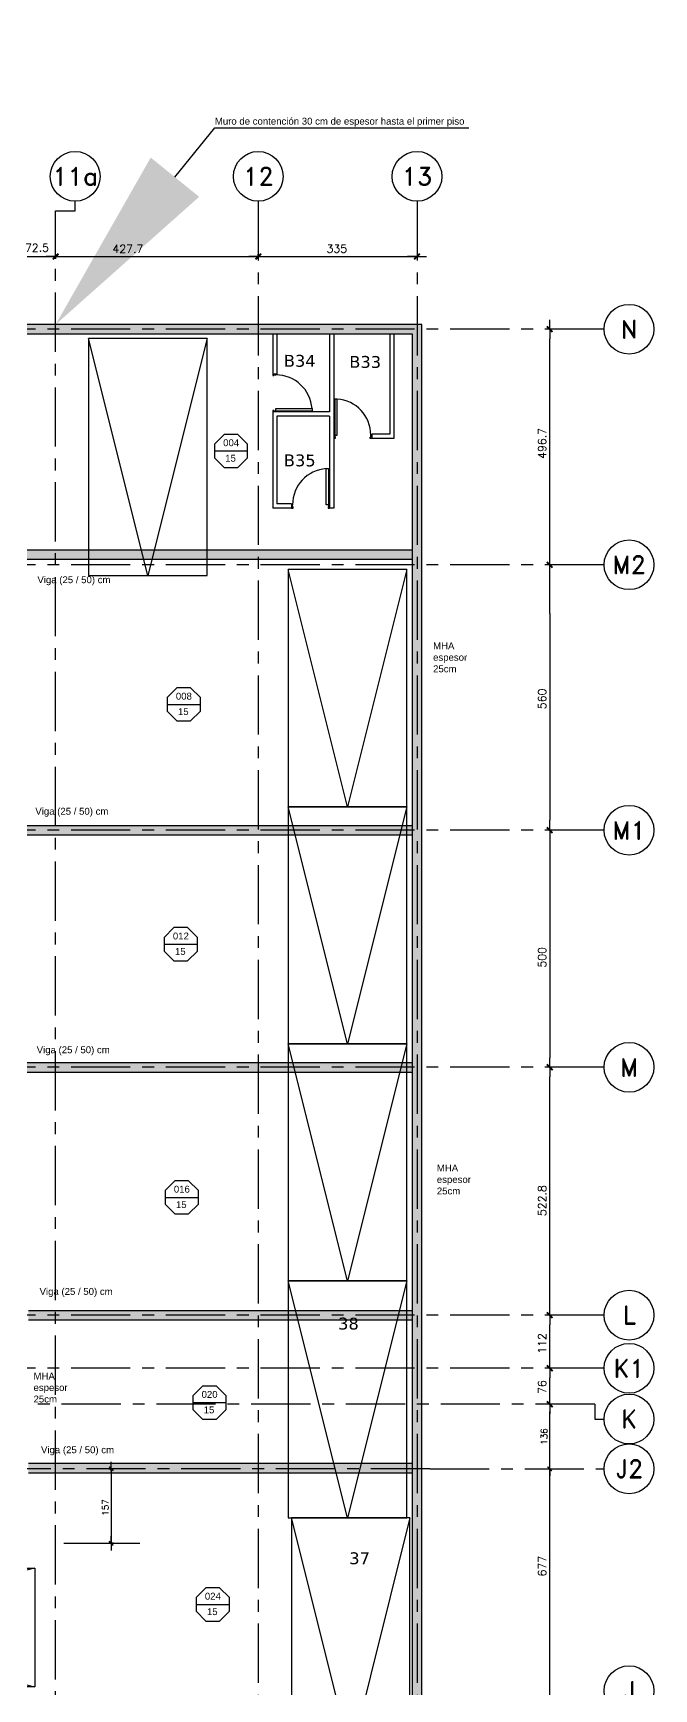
# Model space of a CAD drawing. Header units: millimetres. Extents: x 0 to 223, y -18 to 76.
# Drawn here: x 23.61 to 36.71, y 29.67 to 64.59 of the extents above; entities that cross this region are included whole.
import ezdxf
from ezdxf import colors
from ezdxf.entities.mleader import LeaderData, LeaderLine
from ezdxf.enums import TextEntityAlignment as Align
from ezdxf.math import Vec2, Vec3

# ---------------------------------------------------------------- set-up
doc = ezdxf.new("R2010")
doc.units = ezdxf.units.MM
doc.linetypes.add('CENTER', pattern=[2, 1.25, -0.25, 0.25, -0.25])
for name, color, linetype in [('01', 1, 'Continuous'), ('06', 6, 'Continuous'), ('Capa1', 8, 'Continuous'), ('COTAS', 1, 'Continuous'), ('Cotas2', 1, 'Continuous'), ('EJES', 1, 'CENTER'), ('GRIS', 9, 'Continuous'), ('LOSAS', 7, 'Continuous'), ('Muebles', 2, 'Continuous'), ('MUROS_EST', 5, 'Continuous'), ('Textos', 2, 'Continuous'), ('VIGAS_1', 2, 'Continuous')]:
    doc.layers.add(name, color=color, linetype=linetype)
doc.styles.add('ROMAND', font='romand', dxfattribs={"height": 31.5})
doc.styles.add('ROMANS', font='romans.shx', dxfattribs={"height": 16.875})
doc.styles.get("Standard").update_dxf_attribs({"font": 'arial.ttf'})

# ---------------------------------------------------------------- blocks, each defined once
blk = doc.blocks.new('EJE-1')
at = {"color": 3, "linetype": 'Continuous'}
blk.add_circle((0, 0), 35, dxfattribs=at)
at = {"color": 5, "linetype": 'Continuous', "style": 'ROMAND'}
blk.add_attdef('0', text='', height=25, dxfattribs=at).set_placement((0.2, 0), align=Align.MIDDLE)
blk = doc.blocks.new('DIMTICK')
at = {"color": 1}
for p, q in [((-1, 0), (1, 0)), ((0, 1), (0, -1))]:
    blk.add_line(p, q, dxfattribs=at)
at = {"color": 3, "const_width": 0.141}
blk.add_lwpolyline([(0.71, 0.71), (-0.71, -0.71)], dxfattribs=at)
blk = doc.blocks.new('TICK1')
at = {"color": 2}
for points in [[(0, 0), (-1, 0)], [(0, 0), (1, 0)]]:
    blk.add_lwpolyline(points, dxfattribs=at)
at = {"color": 2, "const_width": 0.2}
blk.add_lwpolyline([(-0.3, -0.3), (0.3, 0.3)], dxfattribs=at)

msp = doc.modelspace()

# ---------------------------------------------------------------- hatches: boundary and pattern name
at = {"layer": 'COTAS', "transparency": 33554687}
h = msp.add_hatch(color=5, dxfattribs=at)
h.dxf.hatch_style = 1
h.paths.add_polyline_path([(5.6149, 37.5473), (5.5149, 37.5473), (5.5149, 36.7327), (5.6149, 36.7327)])
h.paths.add_polyline_path([(11.0049, 42.8757), (10.8546, 42.8757), (10.8546, 42.7757), (11.0049, 42.7757)])
h.paths.add_polyline_path([(11.3546, 42.8757), (11.0049, 42.8757), (11.0049, 42.7757), (11.3546, 42.7757)])
h.paths.add_polyline_path([(11.3546, 42.7757), (11.0049, 42.7757), (11.0049, 42.6757), (11.3546, 42.6757)])
h.paths.add_polyline_path([(11.0049, 42.7757), (10.8546, 42.7757), (10.8546, 42.6757), (11.0049, 42.6757)])
h.paths.add_polyline_path([(31.7149, 58.3427), (28.3649, 58.3427), (28.3649, 58.2427), (31.6149, 58.2427), (31.6149, 53.3757), (31.7149, 53.3757)])
h.paths.add_polyline_path([(31.7149, 58.4427), (28.3649, 58.4427), (28.3649, 58.3427), (31.7149, 58.3427)])
h.paths.add_polyline_path([(31.8149, 58.4427), (31.7149, 58.4427), (31.7149, 58.3427), (31.8149, 58.3427)])
h = msp.add_hatch(color=5, dxfattribs=at)
h.dxf.hatch_style = 1
h.paths.add_polyline_path([(28.3649, 58.3427), (24.0878, 58.3427), (24.0878, 58.2427), (28.3649, 58.2427)])
h.paths.add_polyline_path([(28.3649, 58.4427), (24.0878, 58.4427), (24.0878, 58.3427), (28.3649, 58.3427)])
h.paths.add_polyline_path([(24.0878, 58.4427), (23.363, 58.4427), (23.363, 58.3427), (24.0878, 58.3427)])
h.paths.add_polyline_path([(24.0878, 58.3427), (23.363, 58.3427), (23.363, 58.2427), (24.0878, 58.2427)])
h.paths.add_polyline_path([(23.363, 47.7757), (22.9781, 47.7757), (22.9781, 47.6757), (23.363, 47.6757)])
h.paths.add_polyline_path([(23.363, 47.8757), (22.9781, 47.8757), (22.9781, 47.7757), (23.363, 47.7757)])
h.paths.add_polyline_path([(23.4781, 47.8757), (23.363, 47.8757), (23.363, 47.7757), (23.4781, 47.7757)])
h.paths.add_polyline_path([(23.4781, 47.7757), (23.363, 47.7757), (23.363, 47.6757), (23.4781, 47.6757)])
h.paths.add_polyline_path([(17.2148, 47.8757), (16.955, 47.8757), (16.955, 47.7757), (17.2148, 47.7757)])
h.paths.add_polyline_path([(17.2148, 47.7757), (16.955, 47.7757), (16.955, 47.6757), (17.2148, 47.6757)])
h.paths.add_polyline_path([(16.955, 47.7757), (16.7148, 47.7757), (16.7148, 47.6757), (16.955, 47.6757)])
h.paths.add_polyline_path([(16.955, 47.8757), (16.7148, 47.8757), (16.7148, 47.7757), (16.955, 47.7757)])
h.paths.add_polyline_path([(11.0049, 47.8757), (10.8546, 47.8757), (10.8546, 47.7757), (11.0049, 47.7757)])
h.paths.add_polyline_path([(11.0049, 47.7757), (10.8546, 47.7757), (10.8546, 47.6757), (11.0049, 47.6757)])
h.paths.add_polyline_path([(11.3546, 47.7757), (11.0049, 47.7757), (11.0049, 47.6757), (11.3546, 47.6757)])
h.paths.add_polyline_path([(11.3546, 47.8757), (11.0049, 47.8757), (11.0049, 47.7757), (11.3546, 47.7757)])
h.paths.add_polyline_path([(23.4781, 42.8757), (23.363, 42.8757), (23.363, 42.7757), (23.4781, 42.7757)])
h.paths.add_polyline_path([(23.363, 42.8757), (22.9781, 42.8757), (22.9781, 42.7757), (23.363, 42.7757)])
h.paths.add_polyline_path([(23.363, 42.7757), (22.9781, 42.7757), (22.9781, 42.6757), (23.363, 42.6757)])
h.paths.add_polyline_path([(23.4781, 42.7757), (23.363, 42.7757), (23.363, 42.6757), (23.4781, 42.6757)])
h = msp.add_hatch(color=5, dxfattribs=at)
h.dxf.hatch_style = 1
h.paths.add_polyline_path([(31.8149, 28.5773), (31.7149, 28.5773), (31.7149, 28.1227), (31.8149, 28.1227)])
h.paths.add_polyline_path([(31.8149, 28.1227), (31.7149, 28.1227), (31.7149, 28.0227), (31.8149, 28.0227)])
h.paths.add_polyline_path([(31.8149, 58.3427), (31.7149, 58.3427), (31.7149, 53.3757), (31.8149, 53.3757)])
h.paths.add_polyline_path([(11.0049, 53.6927), (10.9062, 53.6927), (10.9062, 53.3757), (11.0049, 53.3757)])
h.paths.add_polyline_path([(11.1062, 53.6927), (11.0049, 53.6927), (11.0049, 53.3757), (11.1062, 53.3757)])
h.paths.add_polyline_path([(11.0049, 53.3757), (10.9062, 53.3757), (10.9062, 53.1927), (11.0049, 53.1927)])
h.paths.add_polyline_path([(11.1062, 53.3757), (11.0049, 53.3757), (11.0049, 53.1927), (11.1062, 53.1927)])
h.paths.add_polyline_path([(17.055, 53.6927), (16.955, 53.6927), (16.955, 53.3757), (17.055, 53.3757)])
h.paths.add_polyline_path([(16.955, 53.6927), (16.855, 53.6927), (16.855, 53.3757), (16.955, 53.3757)])
h.paths.add_polyline_path([(16.955, 53.3757), (16.855, 53.3757), (16.855, 53.1927), (16.955, 53.1927)])
h.paths.add_polyline_path([(17.055, 53.3757), (16.955, 53.3757), (16.955, 53.1927), (17.055, 53.1927)])
h.paths.add_polyline_path([(23.363, 53.3757), (23.2608, 53.3757), (23.2608, 53.1927), (23.363, 53.1927)])
h.paths.add_polyline_path([(23.4608, 53.3757), (23.363, 53.3757), (23.363, 53.1927), (23.4608, 53.1927)])
h.paths.add_polyline_path([(23.4608, 53.6927), (23.363, 53.6927), (23.363, 53.3757), (23.4608, 53.3757)])
h.paths.add_polyline_path([(23.363, 53.6927), (23.2608, 53.6927), (23.2608, 53.3757), (23.363, 53.3757)])
h = msp.add_hatch(color=5, dxfattribs=at)
h.dxf.hatch_style = 1
h.paths.add_polyline_path([(31.7149, 42.7757), (31.6149, 42.7757), (31.6149, 42.3027), (31.6149, 37.5473), (31.7149, 37.5473)])
h.paths.add_polyline_path([(31.8149, 42.5527), (31.8149, 42.7757), (31.7149, 42.7757), (31.7149, 37.5473), (31.8149, 37.5473)])
at = {"layer": 'MUROS_EST', "transparency": 33554687}
h = msp.add_hatch(color=5, dxfattribs=at)
h.dxf.hatch_style = 1
h.paths.add_polyline_path([(28.4649, 28.0227), (31.8149, 28.0227), (31.8149, 58.4427), (5.4149, 58.4427), (5.4149, 10.7902), (5.6149, 10.7902), (5.6149, 58.2427), (31.6149, 58.2427), (31.6149, 28.2227), (28.2649, 28.2227), (28.2649, 18.7773), (23.163, 18.7773), (23.163, 19.2739), (22.963, 19.2739), (22.963, 18.7773), (17.7049, 18.7773), (17.7049, 17.8273), (17.9049, 17.8273), (17.9049, 18.5273), (23.263, 18.5273), (23.263, 12.2432), (19.3399, 11.8453), (19.3399, 11.6453), (23.463, 12.0635), (23.463, 18.5273), (28.4649, 18.5273)], flags=17)
h.paths.add_polyline_path([(23.163, 22.8473), (22.963, 22.8473), (22.963, 21.5273), (20.0399, 21.5273), (20.0399, 25.0273), (23.163, 25.0273), (23.1603, 25.2273), (17.7049, 25.2273), (17.7049, 25.0273), (19.8399, 25.0273), (19.8399, 21.5273), (17.7049, 21.5273), (17.7049, 21.3273), (22.963, 21.3273), (22.963, 19.2739), (23.163, 19.2739)], flags=16)
h.paths.add_polyline_path([(16.3049, 19.7073), (16.1049, 19.7073), (16.1049, 18.2773), (10.9049, 18.2773), (10.9049, 10.7898), (23.463, 12.0635), (23.463, 18.5273), (28.4649, 18.5273), (28.4649, 28.0227), (31.8149, 28.0227), (31.8149, 58.4427), (5.4149, 58.4427), (5.4149, 10.7902), (5.6149, 10.7902), (5.6149, 58.2427), (31.6149, 58.2427), (31.6149, 28.2227), (28.2649, 28.2227), (28.2649, 18.7773), (23.163, 18.7773), (23.163, 19.2739), (22.963, 19.2739), (22.963, 18.7773), (17.7049, 18.7773), (17.7049, 17.8273), (17.9049, 17.8273), (17.9049, 18.5273), (23.263, 18.5273), (23.263, 12.2432), (17.055, 11.6135), (17.055, 15.9873), (16.7102, 16.7181), (16.5293, 16.6328), (16.855, 15.9425), (16.855, 11.5932), (11.1049, 11.01), (11.1049, 18.0773), (16.1049, 18.0773), (16.1049, 17.5773), (16.3049, 17.5773)])
h = msp.add_hatch(color=5, dxfattribs=at)
h.dxf.hatch_style = 1
h.paths.add_polyline_path([(28.4649, 28.0227), (31.8149, 28.0227), (31.8149, 58.4427), (5.4149, 58.4427), (5.4149, 10.7902), (5.6149, 10.7902), (5.6149, 58.2427), (31.6149, 58.2427), (31.6149, 28.2227), (28.2649, 28.2227), (28.2649, 18.7773), (23.163, 18.7773), (23.163, 19.2739), (22.963, 19.2739), (22.963, 18.7773), (17.7049, 18.7773), (17.7049, 17.8273), (17.9049, 17.8273), (17.9049, 18.5273), (23.263, 18.5273), (23.263, 12.2432), (17.055, 11.6135), (17.055, 15.9873), (16.7102, 16.7181), (16.5293, 16.6328), (16.855, 15.9425), (16.855, 11.5932), (11.1049, 11.01), (11.1049, 18.0773), (16.1049, 18.0773), (16.1049, 17.5773), (16.3049, 17.5773), (16.3049, 19.7073), (16.1049, 19.7073), (16.1049, 18.2773), (10.9049, 18.2773), (10.9049, 10.7898), (23.463, 12.0635), (23.463, 18.5273), (28.4649, 18.5273)])
h = msp.add_hatch(color=2, dxfattribs=at)
h.dxf.hatch_style = 1
h.paths.add_polyline_path([(11.1049, 28.4523), (10.9049, 28.4523), (10.9049, 23.4773), (11.1049, 23.4773)])
h.paths.add_polyline_path([(10.9049, 23.4773), (5.6149, 23.4773), (5.6149, 23.2773), (10.9049, 23.2773)])
h.paths.add_polyline_path([(11.1049, 23.2773), (10.9049, 23.2773), (10.9049, 18.2773), (11.1049, 18.2773)])
h.paths.add_polyline_path([(10.9049, 18.2773), (5.6149, 18.2773), (5.6149, 18.0773), (10.9049, 18.0773)])
h.paths.add_polyline_path([(28.2649, 25.2273), (23.1603, 25.2273), (23.163, 25.0273), (28.2649, 25.0273)])
h.paths.add_polyline_path([(16.83, 33.9473), (11.1049, 33.9473), (11.1049, 33.7473), (16.83, 33.7473)])
h.paths.add_polyline_path([(10.8549, 33.9473), (5.6149, 33.9473), (5.6149, 33.7473), (10.8549, 33.7473)])
h.paths.add_polyline_path([(10.8549, 37.6512), (5.6149, 37.6512), (5.6149, 37.4512), (10.8549, 37.4512)])
h.paths.add_polyline_path([(23.263, 37.6473), (17.08, 37.6473), (17.08, 37.4473), (23.263, 37.4473)])
h.paths.add_polyline_path([(31.6149, 34.4248), (23.513, 34.4248), (23.513, 34.2248), (31.6149, 34.2248)])
h.paths.add_polyline_path([(30.0152, 37.6473), (23.513, 37.6473), (23.513, 37.4473), (30.0152, 37.4473)])
h.paths.add_polyline_path([(31.6149, 42.8757), (23.4781, 42.8757), (23.4781, 42.6757), (31.6149, 42.6757)])
h.paths.add_polyline_path([(23.4781, 47.6757), (23.2781, 47.6757), (23.2781, 42.8757), (23.4781, 42.8757)])
h.paths.add_polyline_path([(22.9781, 42.8757), (17.2148, 42.8757), (17.2148, 42.6757), (22.9781, 42.6757)])
h.paths.add_polyline_path([(17.0404, 47.6757), (16.8404, 47.6757), (16.8404, 42.8757), (17.0404, 42.8757)])
h.paths.add_polyline_path([(16.7148, 42.8757), (11.3546, 42.8757), (11.3546, 42.6757), (16.7148, 42.6757)])
h.paths.add_polyline_path([(11.1062, 47.6757), (10.9062, 47.6757), (10.9062, 42.8757), (11.1062, 42.8757)])
h.paths.add_polyline_path([(10.8546, 42.8757), (5.6149, 42.8757), (5.6149, 42.6757), (10.8546, 42.6757)])
h.paths.add_polyline_path([(11.1062, 42.6757), (10.9062, 42.6757), (10.9062, 37.6473), (11.1062, 37.6473)])
h.paths.add_polyline_path([(11.1062, 53.1927), (10.9062, 53.1927), (10.9062, 47.8757), (11.1062, 47.8757)])
h.paths.add_polyline_path([(16.7148, 47.8757), (11.3546, 47.8757), (11.3546, 47.6757), (16.7148, 47.6757)])
h.paths.add_polyline_path([(10.8546, 47.8757), (5.6149, 47.8757), (5.6149, 47.6757), (10.8546, 47.6757)])
h.paths.add_polyline_path([(17.055, 53.1924), (17.055, 53.1927), (16.855, 53.1927), (16.841, 47.8757), (17.041, 47.8757)])
h.paths.add_polyline_path([(22.9781, 47.8757), (17.2148, 47.8757), (17.2148, 47.6757), (22.9781, 47.6757)])
h.paths.add_polyline_path([(23.4608, 53.1927), (23.2608, 53.1927), (23.2608, 47.8757), (23.4608, 47.8757)])
h.paths.add_polyline_path([(31.6149, 47.8757), (23.4781, 47.8757), (23.4781, 47.6757), (31.6149, 47.6757)])
h.paths.add_polyline_path([(31.6149, 53.6927), (23.4608, 53.6927), (23.4608, 53.4927), (31.6149, 53.4927)])
h.paths.add_polyline_path([(23.4608, 58.2427), (23.2608, 58.2427), (23.2608, 53.6927), (23.4608, 53.6927)])
h.paths.add_polyline_path([(23.2608, 53.6927), (17.055, 53.6927), (17.055, 53.4927), (23.2608, 53.4927)])
h.paths.add_polyline_path([(17.055, 58.2427), (16.855, 58.2427), (16.855, 53.6927), (17.055, 53.6927)])
h.paths.add_polyline_path([(11.1062, 58.2427), (10.9062, 58.2427), (10.9062, 53.6927), (11.1062, 53.6927)])
h.paths.add_polyline_path([(10.9062, 53.6927), (5.6149, 53.6927), (5.6149, 53.4927), (10.9062, 53.4927)])
h.paths.add_polyline_path([(16.855, 53.6927), (11.1062, 53.6927), (11.1062, 53.4927), (16.855, 53.4927)])
h.paths.add_polyline_path([(23.9258, 38.0626), (27.8932, 38.0626), (27.8932, 38.3613), (23.9258, 38.3613)], flags=9)
h = msp.add_hatch(color=2, dxfattribs=at)
h.dxf.hatch_style = 1
h.paths.add_polyline_path([(31.6149, 37.6473), (30.0152, 37.6473), (30.0152, 37.4473), (31.6149, 37.4473)])
h.paths.add_polyline_path([(23.4781, 42.6757), (23.2781, 42.6757), (23.2781, 37.6473), (23.4781, 37.6473)])
h.paths.add_polyline_path([(17.0404, 42.6757), (16.8404, 42.6757), (16.8404, 37.6473), (17.0404, 37.6473)])
h.paths.add_polyline_path([(28.2649, 28.2196), (23.1603, 28.2196), (23.1603, 28.0196), (28.2649, 28.0196)])
h.paths.add_polyline_path([(23.1603, 28.7723), (22.9603, 28.7723), (22.9603, 25.2273), (23.1603, 25.2273)])
at = {"layer": 'VIGAS_1', "transparency": 33554687}
h = msp.add_hatch(dxfattribs=at)
h.set_pattern_fill('ANGLE', color=256)
h.set_pattern_definition([(0, (0, 0), (0, 6.985), [5.08, -1.905]), (90, (0, 0), (-6.985, 4e-16), [5.08, -1.905])])
h.paths.add_polyline_path([(23.363, 25.1273), (23.163, 25.1273), (23.163, 25.0273), (23.363, 25.0273)])
h.paths.add_polyline_path([(23.363, 25.2273), (23.163, 25.2273), (23.163, 25.1273), (23.363, 25.1273)])
h.paths.add_polyline_path([(24.0878, 25.2273), (23.363, 25.2273), (23.363, 25.1273), (24.0878, 25.1273)])
h.paths.add_polyline_path([(24.0878, 25.1273), (23.363, 25.1273), (23.363, 25.0273), (24.0878, 25.0273)])
h.paths.add_polyline_path([(24.0878, 34.4248), (23.513, 34.4248), (23.513, 34.3071), (24.0878, 34.3071)])
h.paths.add_polyline_path([(24.0878, 34.3071), (23.513, 34.3071), (23.513, 34.2248), (24.0878, 34.2248)])
h.paths.add_polyline_path([(25.2599, 34.3071), (25.212, 34.3071), (24.0878, 34.3071), (24.0878, 34.2248), (25.2599, 34.2248)])
h.paths.add_polyline_path([(28.3649, 34.4248), (24.0878, 34.4248), (24.0878, 34.3071), (25.212, 34.3071), (25.2599, 34.3071), (28.3649, 34.3071)])
h.paths.add_polyline_path([(28.3649, 34.3071), (25.262, 34.3071), (25.2973, 34.2718), (25.3049, 34.2621), (25.262, 34.3051), (25.262, 34.2571), (25.262, 34.2248), (28.3649, 34.2248)])
h.paths.add_polyline_path([(28.999, 34.4248), (28.3649, 34.4248), (28.3649, 34.3071), (28.999, 34.3071)])
h.paths.add_polyline_path([(28.999, 34.3071), (28.3649, 34.3071), (28.3649, 34.2248), (28.999, 34.2248)])
h.paths.add_polyline_path([(29.9904, 34.3071), (28.999, 34.3071), (28.999, 34.2248), (30.011, 34.2248)])
h.paths.add_polyline_path([(29.961, 34.4248), (28.999, 34.4248), (28.999, 34.3071), (29.9904, 34.3071)])
h.paths.add_polyline_path([(30.537, 34.4248), (29.961, 34.4248), (29.9904, 34.3071), (30.5076, 34.3071)])
h.paths.add_polyline_path([(30.5076, 34.3071), (29.9904, 34.3071), (30.011, 34.2248), (30.487, 34.2248)])
h.paths.add_polyline_path([(31.499, 34.3071), (30.5076, 34.3071), (30.487, 34.2248), (31.499, 34.2248)])
h.paths.add_polyline_path([(31.499, 34.4248), (30.537, 34.4248), (30.5076, 34.3071), (31.499, 34.3071)])
h.paths.add_polyline_path([(31.6149, 34.4248), (31.499, 34.4248), (31.499, 34.3071), (31.6149, 34.3071)])
h.paths.add_polyline_path([(31.6149, 34.3071), (31.499, 34.3071), (31.499, 34.2248), (31.6149, 34.2248)])
h.paths.add_polyline_path([(24.0878, 37.5473), (23.513, 37.5473), (23.513, 37.4473), (24.0878, 37.4473)])
h.paths.add_polyline_path([(24.0878, 37.6473), (23.513, 37.6473), (23.513, 37.5473), (24.0878, 37.5473)])
h.paths.add_polyline_path([(28.999, 37.6473), (28.3649, 37.6473), (28.3649, 37.5473), (28.999, 37.5473)])
h.paths.add_polyline_path([(28.999, 37.5473), (28.3649, 37.5473), (28.3649, 37.4473), (28.999, 37.4473)])
h.paths.add_polyline_path([(29.1804, 37.5473), (28.999, 37.5473), (28.999, 37.4473), (29.2054, 37.4473)])
h.paths.add_polyline_path([(29.1554, 37.6473), (28.999, 37.6473), (28.999, 37.5473), (29.1804, 37.5473)])
h.paths.add_polyline_path([(30.0152, 37.6473), (29.1554, 37.6473), (29.1804, 37.5473), (30.0152, 37.5473)])
h.paths.add_polyline_path([(30.0152, 37.5473), (29.1804, 37.5473), (29.2054, 37.4473), (30.0152, 37.4473)])
h.paths.add_polyline_path([(31.3426, 37.6473), (30.0152, 37.6473), (30.0152, 37.5473), (31.3176, 37.5473)])
h.paths.add_polyline_path([(31.3176, 37.5473), (30.0152, 37.5473), (30.0152, 37.4473), (31.2926, 37.4473)])
h.paths.add_polyline_path([(31.499, 37.5473), (31.3176, 37.5473), (31.2926, 37.4473), (31.499, 37.4473)])
h.paths.add_polyline_path([(31.499, 37.6473), (31.3426, 37.6473), (31.3176, 37.5473), (31.499, 37.5473)])
h.paths.add_polyline_path([(31.6149, 37.6473), (31.499, 37.6473), (31.499, 37.5473), (31.6149, 37.5473)])
h.paths.add_polyline_path([(31.6149, 37.5473), (31.499, 37.5473), (31.499, 37.4473), (31.6149, 37.4473)])
h.paths.add_polyline_path([(29.9584, 37.1059), (30.5206, 37.1034), (30.523, 37.6463), (29.9608, 37.6488)], flags=9)

# ---------------------------------------------------------------- linework, layer by layer
at = {"color": 2}
for points in [[(24.088, 59.8789), (23.888, 59.8789)], [(24.088, 59.8789), (24.288, 59.8789)], [(28.3649, 59.8789), (28.1649, 59.8789)], [(28.3649, 59.8789), (28.5649, 59.8789)], [(31.7149, 59.8789), (31.5149, 59.8789)], [(31.7149, 59.8789), (31.9149, 59.8789)], [(34.5149, 58.3427), (34.5149, 58.5427)], [(34.5149, 58.3427), (34.5149, 58.1427)], [(34.5149, 53.3845), (34.5149, 53.5845)], [(34.5149, 47.7867), (34.5149, 47.9867)], [(34.5149, 47.7757), (34.5149, 47.9757)], [(34.5149, 47.7757), (34.5149, 47.9757)], [(34.5149, 47.7757), (34.5149, 47.5757)], [(34.5149, 47.7757), (34.5149, 47.5757)], [(34.5149, 42.7757), (34.5149, 42.9757)], [(34.5149, 42.7757), (34.5149, 42.9757)], [(34.5149, 42.7757), (34.5149, 42.5757)], [(34.5149, 42.7757), (34.5149, 42.5757)], [(34.5149, 37.5473), (34.5149, 37.7473)], [(34.5149, 37.5473), (34.5149, 37.7473)], [(34.5149, 37.5473), (34.5149, 37.3473)], [(34.5149, 37.5473), (34.5149, 37.3473)], [(34.5149, 36.4272), (34.5149, 36.6272)], [(34.5149, 36.4272), (34.5149, 36.6272)], [(34.5149, 36.4272), (34.5149, 36.2272)], [(34.5149, 36.4272), (34.5149, 36.2272)], [(34.5149, 35.6673), (34.5149, 35.8673)], [(34.5149, 35.6673), (34.5149, 35.8673)], [(34.5149, 35.6673), (34.5149, 35.4673)], [(34.5149, 35.6673), (34.5149, 35.4673)]]:
    msp.add_lwpolyline(points, dxfattribs=at)
at = {"color": 2, "const_width": 0.04}
for points in [[(24.028, 59.8189), (24.148, 59.9389)], [(28.3049, 59.8189), (28.4249, 59.9389)], [(31.6549, 59.8189), (31.7749, 59.9389)], [(34.5749, 58.2827), (34.4549, 58.4027)], [(34.4549, 53.4357), (34.5749, 53.3157)], [(34.5749, 47.7157), (34.4549, 47.8357)], [(34.4549, 47.8357), (34.5749, 47.7157)], [(34.5749, 42.7157), (34.4549, 42.8357)], [(34.4549, 42.8357), (34.5749, 42.7157)], [(34.4549, 37.6073), (34.5749, 37.4873)], [(34.5749, 37.4873), (34.4549, 37.6073)], [(34.5749, 36.3672), (34.4549, 36.4872)], [(34.4549, 36.4872), (34.5749, 36.3672)], [(34.4549, 35.7273), (34.5749, 35.6073)], [(34.5749, 35.6073), (34.4549, 35.7273)]]:
    msp.add_lwpolyline(points, dxfattribs=at)
at = {"color": 9}
for centre, start, end in [((28.7387, 56.6176), 3.80886, 90), ((29.9777, 56.1103), 0, 86.19114), ((29.8497, 54.6426), 93.80886, 180)]:
    msp.add_arc(centre, 0.762, start, end, dxfattribs=at)
at = {"layer": '06'}
for p, q in [((28.6687, 58.2427), (28.6687, 57.3986)), ((28.7587, 58.2427), (28.7587, 57.3986)), ((29.8687, 58.2427), (29.8687, 56.5986)), ((29.9587, 58.2427), (29.9587, 54.5726)), ((31.1387, 58.2427), (31.1387, 56.1303)), ((31.2287, 58.2427), (31.2287, 56.0403)), ((28.7587, 57.3986), (28.6687, 57.3986)), ((29.8687, 56.5986), (28.6687, 56.5986)), ((28.6687, 56.5986), (28.6687, 54.5726)), ((29.8687, 56.5086), (28.7587, 56.5086)), ((28.7587, 56.5086), (28.7587, 54.6626)), ((29.8687, 56.5086), (29.8687, 54.5726)), ((31.1387, 56.1303), (30.7587, 56.1303)), ((30.7587, 56.1303), (30.7587, 56.0403)), ((31.2287, 56.0403), (30.7587, 56.0403)), ((29.0687, 54.5726), (28.6687, 54.5726)), ((29.0687, 54.6626), (28.7587, 54.6626)), ((29.0687, 54.6626), (29.0687, 54.5726)), ((29.9587, 54.5726), (29.8687, 54.5726))]:
    msp.add_line(p, q, dxfattribs=at)
at = {"layer": 'COTAS', "color": 2, "transparency": 16777216}
for p, q in [((23.413, 59.8789), (24.038, 59.8789)), ((24.138, 59.8789), (28.3149, 59.8789)), ((28.4149, 59.8789), (31.6649, 59.8789))]:
    msp.add_line(p, q, dxfattribs=at)
at = {"layer": 'COTAS', "color": 2}
for p, q in [((34.5149, 53.5845), (34.5149, 58.1427)), ((34.5149, 52.7583), (34.5149, 53.3757)), ((34.5149, 52.3473), (34.5149, 52.7583)), ((34.5149, 52.3473), (34.5149, 47.9867)), ((34.5149, 47.5757), (34.5149, 42.9757)), ((34.5149, 42.2527), (34.5149, 42.5757)), ((34.5149, 37.7473), (34.5149, 42.2527)), ((34.5149, 36.6272), (34.5149, 37.3473)), ((34.5149, 35.8673), (34.5149, 36.2272)), ((34.5149, 34.4571), (34.5149, 35.5173)), ((34.5149, 29.0973), (34.5149, 35.4673)), ((25.262, 34.2571), (25.262, 32.7873))]:
    msp.add_line(p, q, dxfattribs=at)
at = {"layer": 'Cotas2'}
msp.add_line((24.262, 32.7373), (25.8626, 32.7373), dxfattribs=at)
at = {"layer": 'EJES'}
for p, q in [((24.0878, 5.8668), (24.0878, 60.8427)), ((24.0878, 60.8427), (24.501, 60.8427)), ((24.501, 60.8427), (24.501, 61.0427)), ((28.3649, 61.0427), (28.3649, 5.6668)), ((31.7149, 61.0427), (31.7149, 5.6668)), ((35.6644, 58.3427), (1.1153, 58.3427)), ((35.6644, 53.3757), (1.1153, 53.3757)), ((35.6644, 47.7757), (1.1153, 47.7757)), ((35.6644, 42.7757), (1.1153, 42.7757)), ((35.6644, 37.5473), (1.3182, 37.5473)), ((35.6644, 36.4272), (15.878, 36.4272)), ((35.4644, 35.6673), (1.1153, 35.6673)), ((35.4644, 35.6673), (35.4644, 35.3571)), ((35.4644, 35.3571), (35.6644, 35.3571)), ((31.9877, 34.3071), (1.1135, 34.3071)), ((31.9877, 34.3071), (35.6644, 34.3071))]:
    msp.add_line(p, q, dxfattribs=at)
at = {"layer": 'GRIS'}
for points in [[(27.2831, 58.1471), (26.0331, 53.1471), (24.7831, 58.1471), (24.7831, 53.1471), (27.2831, 53.1471), (27.2831, 58.1471), (27.2831, 58.1471), (24.7831, 58.1471)], [(28.6687, 57.3986), (28.6687, 57.3669), (28.6941, 57.3669), (28.6941, 57.3796), (28.7387, 57.3796), (28.7387, 57.3986)], [(28.7387, 56.5986), (28.7387, 56.6176), (28.6941, 56.6176), (28.6941, 56.6302), (28.6687, 56.6302), (28.6687, 56.5986)], [(29.9587, 56.1103), (29.9777, 56.1103), (29.9777, 56.0656), (29.9904, 56.0656), (29.9904, 56.0403), (29.9587, 56.0403)], [(30.7587, 56.0403), (30.7271, 56.0403), (30.7271, 56.0656), (30.7397, 56.0656), (30.7397, 56.1103), (30.7587, 56.1103)], [(29.0687, 54.5726), (29.1004, 54.5726), (29.1004, 54.598), (29.0877, 54.598), (29.0877, 54.6426), (29.0687, 54.6426)], [(29.8687, 54.6426), (29.8497, 54.6426), (29.8497, 54.598), (29.8371, 54.598), (29.8371, 54.5726), (29.8687, 54.5726)], [(31.499, 53.2727), (30.249, 48.2727), (28.999, 53.2727), (28.999, 48.2727), (31.499, 48.2727), (31.499, 53.2727), (31.499, 53.2727), (28.999, 53.2727)], [(31.499, 48.2727), (30.249, 43.2727), (28.999, 48.2727), (28.999, 43.2727), (31.499, 43.2727), (31.499, 48.2727), (31.499, 48.2727), (28.999, 48.2727)], [(31.499, 43.2727), (30.249, 38.2727), (28.999, 43.2727), (28.999, 38.2727), (31.499, 38.2727), (31.499, 43.2727), (31.499, 43.2727), (28.999, 43.2727)], [(31.499, 38.2727), (30.249, 33.2727), (28.999, 38.2727), (28.999, 33.2727), (31.499, 33.2727), (31.499, 38.2727), (31.499, 38.2727), (28.999, 38.2727)], [(31.5649, 33.2727), (30.3149, 28.2727), (29.0649, 33.2727), (29.0649, 28.2727), (31.5649, 28.2727), (31.5649, 33.2727), (31.5649, 33.2727), (29.0649, 33.2727)], [(23.65, 32.2089), (18.65, 30.9589), (23.65, 29.7089), (18.65, 29.7089), (18.65, 32.2089), (23.65, 32.2089), (23.65, 32.2089), (23.65, 29.7089)]]:
    msp.add_lwpolyline(points, dxfattribs=at)
for points in [[(28.7387, 56.6176), (28.7387, 56.6682), (29.499, 56.6682), (29.499, 56.6175)], [(29.9777, 56.1103), (30.0284, 56.1103), (30.0283, 56.8706), (29.9777, 56.8706)], [(29.8497, 54.6426), (29.7991, 54.6427), (29.7991, 55.403), (29.8498, 55.403)]]:
    msp.add_lwpolyline(points, close=True, dxfattribs=at)
at = {"layer": 'LOSAS'}
for p, q in [((27.4404, 55.775), (28.1404, 55.775)), ((26.4426, 50.4302), (27.1426, 50.4302)), ((26.3795, 45.3712), (27.0795, 45.3712)), ((26.4001, 40.032), (27.1001, 40.032)), ((26.9851, 35.703), (27.6851, 35.703)), ((27.0543, 31.4466), (27.7543, 31.4466))]:
    msp.add_line(p, q, dxfattribs=at)
for points in [[(27.4404, 55.63), (27.6454, 55.425), (27.9353, 55.425), (28.1404, 55.63), (28.1404, 55.9199), (27.9353, 56.125), (27.6454, 56.125), (27.4404, 55.9199)], [(26.4426, 50.2852), (26.6476, 50.0802), (26.9376, 50.0802), (27.1426, 50.2852), (27.1426, 50.5752), (26.9376, 50.7802), (26.6476, 50.7802), (26.4426, 50.5752)], [(26.3795, 45.2262), (26.5845, 45.0212), (26.8744, 45.0212), (27.0795, 45.2262), (27.0795, 45.5162), (26.8744, 45.7212), (26.5845, 45.7212), (26.3795, 45.5162)], [(26.4001, 39.887), (26.6051, 39.682), (26.895, 39.682), (27.1001, 39.887), (27.1001, 40.177), (26.895, 40.382), (26.6051, 40.382), (26.4001, 40.177)], [(26.9851, 35.5581), (27.1902, 35.353), (27.4801, 35.353), (27.6851, 35.5581), (27.6851, 35.848), (27.4801, 36.053), (27.1902, 36.053), (26.9851, 35.848)], [(27.0543, 31.3016), (27.2594, 31.0966), (27.5493, 31.0966), (27.7543, 31.3016), (27.7543, 31.5915), (27.5493, 31.7966), (27.2594, 31.7966), (27.0543, 31.5915)]]:
    msp.add_lwpolyline(points, close=True, dxfattribs=at)
at = {"layer": 'MUROS_EST'}
for points in [[(31.8149, 28.0227), (31.8149, 58.4427), (5.4149, 58.4427), (5.4149, 10.7902)], [(5.6149, 10.7902), (5.6149, 58.2427), (31.6149, 58.2427), (31.6149, 28.2227)]]:
    msp.add_lwpolyline(points, dxfattribs=at)
at = {"layer": 'VIGAS_1'}
for p, q in [((23.4608, 53.6927), (31.6149, 53.6927)), ((23.4608, 53.4927), (31.6149, 53.4927)), ((23.4781, 47.8757), (31.6149, 47.8757)), ((23.4781, 47.6757), (31.6149, 47.6757)), ((23.2781, 42.6757), (31.6149, 42.6757)), ((23.4781, 42.8757), (31.6149, 42.8757)), ((23.513, 37.6473), (31.6149, 37.6473)), ((23.513, 37.4473), (31.6149, 37.4473)), ((23.513, 34.4248), (31.6149, 34.4248)), ((23.513, 34.2248), (31.6149, 34.2248))]:
    msp.add_line(p, q, dxfattribs=at)

# ---------------------------------------------------------------- block references
at = {"xscale": 0.0150000000003274, "yscale": 0.0150000000003274, "zscale": 0.0150000000003274}
for p, values in [((24.501, 61.5677), {'0': '11a'}), ((28.3649, 61.5677), {'0': '12'}), ((31.7149, 61.5677), {'0': '13'}), ((36.1894, 58.3427), {'0': 'N'}), ((36.1894, 53.3757), {'0': 'M2'}), ((36.1894, 47.7757), {'0': 'M1'}), ((36.1894, 42.7757), {'0': 'M'}), ((36.1894, 37.5473), {'0': 'L'}), ((36.1894, 36.4272), {'0': 'K1'}), ((36.1894, 35.3571), {'0': 'K'}), ((36.1894, 34.3071), {'0': 'J2'}), ((36.1894, 29.6273), {'0': 'J'})]:
    msp.add_blockref('EJE-1', p, dxfattribs=at).add_auto_attribs(values)
at = {"layer": '01', "color": 1, "xscale": 0.05, "yscale": 0.05, "zscale": 0.05, "rotation": 180}
for p in [(24.088, 59.8789), (28.3649, 59.8789)]:
    msp.add_blockref('DIMTICK', p, dxfattribs=at)
at = {"layer": '01', "color": 1, "xscale": 0.05, "yscale": 0.05, "zscale": 0.05}
for p in [(24.088, 59.8789), (28.3649, 59.8789), (31.7149, 59.8789)]:
    msp.add_blockref('DIMTICK', p, dxfattribs=at)
at = {"layer": 'COTAS', "color": 2, "xscale": 0.1500000000000909, "yscale": 0.1500000000000909, "zscale": 0.1500000000000909}
for p, rotation in [((34.5149, 35.6673), 90), ((34.5149, 35.6673), 270), ((25.2599, 34.3071), 270), ((34.5149, 34.3071), 270), ((34.5149, 34.3071), 90), ((25.2599, 32.7373), 270)]:
    msp.add_blockref('TICK1', p, dxfattribs=dict(at, rotation=rotation))
at = {"layer": 'Muebles', "color": 1, "xscale": 0.05, "yscale": 0.05, "zscale": 0.05}
for p, rotation in [((25.262, 34.3071), 90), ((25.262, 32.7373), 270)]:
    msp.add_blockref('DIMTICK', p, dxfattribs=dict(at, rotation=rotation))

# ---------------------------------------------------------------- texts
at = {"layer": '06', "color": 3, "style": 'ROMANS'}
for s, p in [('72.5', (23.441, 59.9792)), ('427.7', (25.2868, 59.9539)), ('335', (29.8054, 59.9577))]:
    msp.add_text(s, height=0.16875, dxfattribs=at).set_placement(p)
for s, p in [('496.7', (34.4399, 55.6092)), ('560', (34.4399, 50.3293)), ('500', (34.4399, 44.8779)), ('522.8', (34.4399, 39.6384)), ('112', (34.4399, 36.7341)), ('76', (34.4399, 35.8865)), ('677', (34.4399, 32.0372))]:
    msp.add_text(s, height=0.16875, rotation=90, dxfattribs=at).set_placement(p)
at = {"layer": 'Capa1', "char_height": 0.144975, "attachment_point": 1}
for s, width, insert in [('\\A1;Viga (25 / 50) cm', 1.621655, (23.7036, 53.1323)), ('MHA espesor 25cm', 1.208581, (32.054, 51.7367)), ('\\A1;Viga (25 / 50) cm', 1.621655, (23.6599, 48.2486)), ('\\A1;Viga (25 / 50) cm', 1.621655, (23.6883, 43.2183)), ('MHA espesor 25cm', 1.208581, (32.1332, 40.7232)), ('\\A1;Viga (25 / 50) cm', 1.621655, (23.7495, 38.1203)), ('MHA espesor 25cm', 1.208581, (23.6212, 36.3348)), ('\\A1;Viga (25 / 50) cm', 1.621655, (23.779, 34.7815))]:
    msp.add_mtext_dynamic_manual_height_columns(s, width=width, gutter_width=0.7249, heights=[0], dxfattribs=dict(at, insert=insert))
at = {"layer": 'COTAS', "color": 3, "char_height": 0.135, "attachment_point": 5, "rotation": 90, "style": 'ROMANS'}
for s, insert in [('\\A1;136', (34.3974, 34.9872)), ('\\A1;157', (25.1385, 33.4921))]:
    msp.add_mtext(s, dxfattribs=dict(at, insert=insert))
at = {"layer": 'LOSAS'}
for s, p in [('004', (27.6234, 55.8761)), ('15', (27.667, 55.55)), ('008', (26.6256, 50.5313)), ('15', (26.6693, 50.2052)), ('012', (26.5625, 45.4723)), ('15', (26.6062, 45.1462)), ('016', (26.5831, 40.1331)), ('15', (26.6267, 39.807)), ('020', (27.1682, 35.8041)), ('15', (27.2118, 35.478)), ('024', (27.2374, 31.5477)), ('15', (27.281, 31.2216))]:
    msp.add_text(s, height=0.14497, dxfattribs=at).set_placement(p)
at = {"layer": 'Textos', "char_height": 0.25, "attachment_point": 1, "rotation": 359.74864}
for s, insert, width in [('{\\fVerdana|b0|i0|c0|p34;B34}', (28.9044, 57.8035), 1.229201), ('{\\fVerdana|b0|i0|c0|p34;B33}', (30.2858, 57.7802), 1.229201), ('{\\fVerdana|b0|i0|c0|p34;B35}', (28.9044, 55.7034), 1.229201), ('{\\fVerdana|b0|i0|c0|p34;38}', (30.0506, 37.4959), 0.677449), ('{\\fVerdana|b0|i0|c0|p34;37}', (30.2854, 32.5459), 0.677449)]:
    msp.add_mtext(s, dxfattribs=dict(at, insert=insert, width=width))
at = {"layer": 'VIGAS_1', "color": 1, "insert": (27.448, 62.8037), "char_height": 0.144975, "attachment_point": 1}
msp.add_mtext('Muro de contención 30 cm de espesor hasta el primer piso', dxfattribs=at)

# ---------------------------------------------------------------- leaders
at = {"layer": 'VIGAS_1', "color": 1}
ml = msp.add_multileader_mtext('Standard', dxfattribs=at)
ml.set_content('', color=1)
ml.set_leader_properties()
ml.build(insert=Vec2(0, 0))
ctx = ml.context
ctx.base_point, ctx.plane_origin = Vec3(32.81, 62.589), Vec3(24.0878, 58.4427)
notes = []
notes.append((ctx, [(0, (1, 1, 0), (27.448, 62.589), (1, 0), 5.3619, [(0, [(24.0878, 58.4427)], 0, [])])]))
ctx.mtext.insert, ctx.mtext.flow_direction = Vec3(34.81, 64.589), 5
for ctx, leaders in notes:
    for number, flags, end, landing, length, lines in leaders:
        leader = LeaderData()
        leader.index, (leader.has_last_leader_line, leader.has_dogleg_vector, leader.attachment_direction) = number, flags
        leader.last_leader_point, leader.dogleg_vector, leader.dogleg_length = Vec3(end), Vec3(landing), length
        for number, points, colour, breaks in lines:
            line = LeaderLine()
            line.index, line.vertices, line.color, line.breaks = number, Vec3.list(points), colors.encode_raw_color(colour), breaks
            leader.lines.append(line)
        ctx.leaders.append(leader)

doc.saveas('drawing.dxf')
